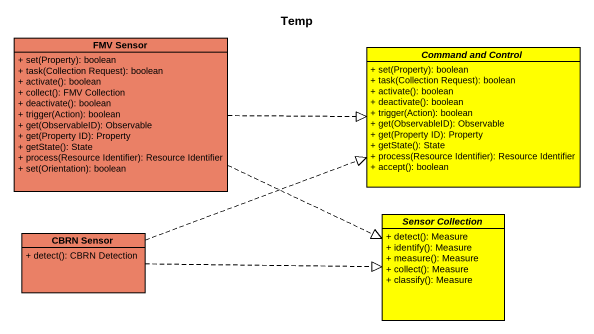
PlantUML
@startuml
title Temp
hide circle
hide empty members
skinparam classAttributeIconSize 0
class "FMV Sensor" as FMV_Sensor #EA8066 {
  + set(Property): boolean
  + task(Collection Request): boolean
  + activate(): boolean
  + collect(): FMV Collection
  + deactivate(): boolean
  + trigger(Action): boolean
  + get(ObservableID): Observable
  + get(Property ID): Property
  + getState(): State
  + process(Resource Identifier): Resource Identifier
  + set(Orientation): boolean
}
abstract class "Command and Control" as Command_and_Control #FFFF00 {
  + set(Property): boolean
  + task(Collection Request): boolean
  + activate(): boolean
  + deactivate(): boolean
  + trigger(Action): boolean
  + get(ObservableID): Observable
  + get(Property ID): Property
  + getState(): State
  + process(Resource Identifier): Resource Identifier
  + accept(): boolean
}
class "CBRN Sensor" as CBRN_Sensor #EA8066 {
  + detect(): CBRN Detection
}
abstract class "Sensor Collection" as Sensor_Collection #FFFF00 {
  + detect(): Measure
  + identify(): Measure
  + measure(): Measure
  + collect(): Measure
  + classify(): Measure
}
FMV_Sensor .right.|> Command_and_Control
FMV_Sensor .right.|> Sensor_Collection
CBRN_Sensor .right.|> Command_and_Control
CBRN_Sensor .right.|> Sensor_Collection
@enduml
